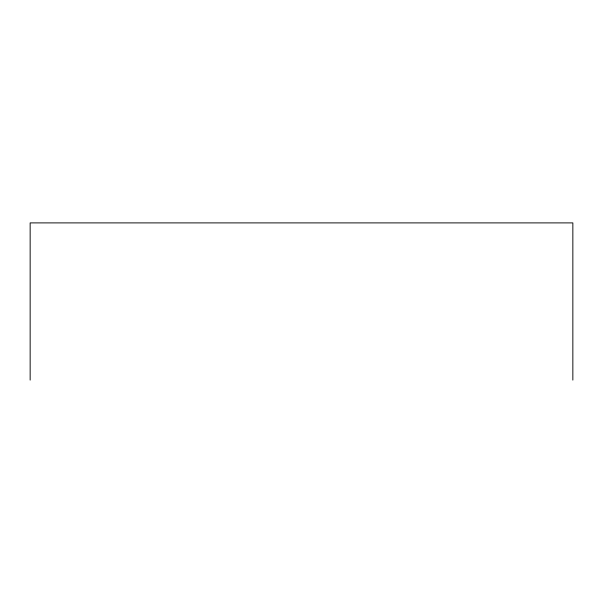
<?xml version="1.0" encoding="UTF-8"?>
<svg xmlns="http://www.w3.org/2000/svg" width="603" height="603" viewBox="0 0 603 603"><rect width="100%" height="100%" fill="white"/><g stroke="black" fill="none" stroke-linecap="round" stroke-linejoin="round"><path stroke-width="0.9" d="M572.85 380.101L572.85 222.899L30.15 222.899L30.15 380.101"/></g></svg>
